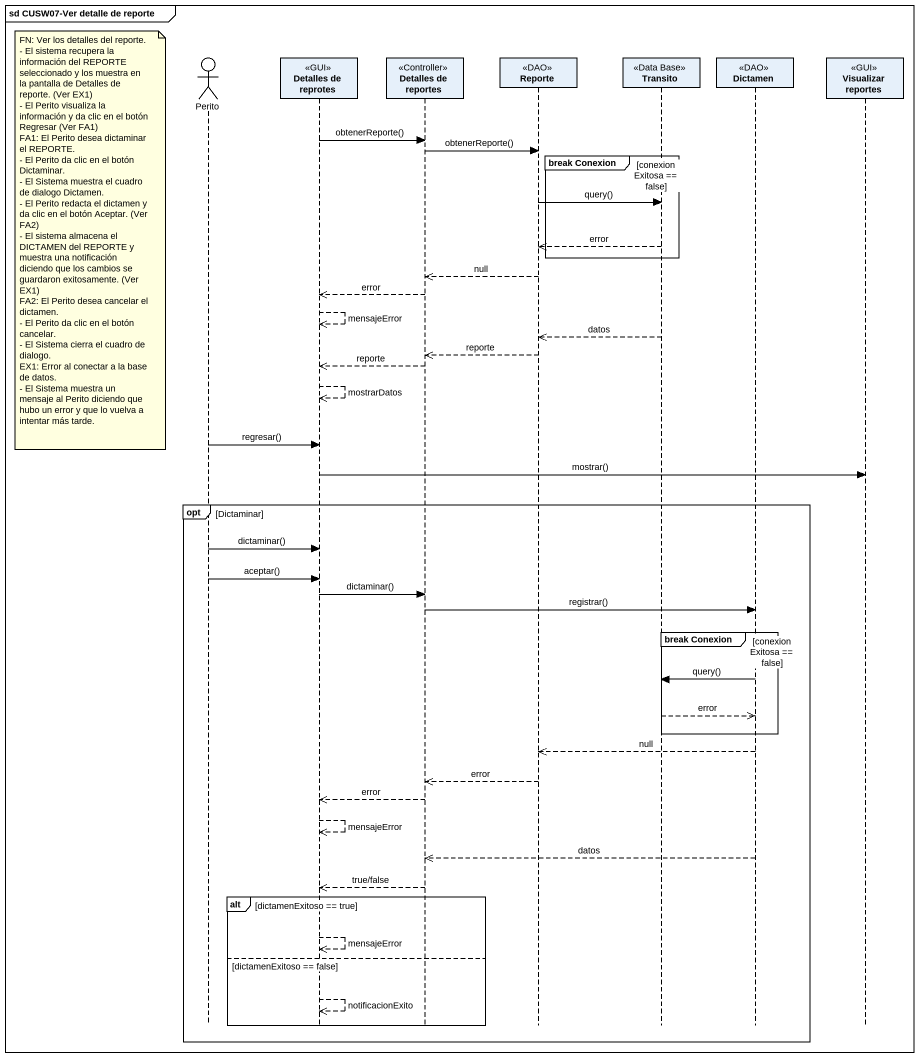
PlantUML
@startuml
mainframe sd CUSW07-Ver detalle de reporte
hide footbox
actor Perito
participant "Detalles de reprotes" as Detalles_de_reprotes <<GUI>>
participant "Detalles de reportes" as Detalles_de_reportes <<Controller>>
participant Reporte <<DAO>>
participant Transito <<Data Base>>
participant Dictamen <<DAO>>
participant "Visualizar reportes" as Visualizar_reportes <<GUI>>

Detalles_de_reprotes -> Detalles_de_reportes : obtenerReporte()
Detalles_de_reportes -> Reporte : obtenerReporte()
group break Conexion [conexionExitosa == false]
  Reporte -> Transito : query()
  note left of Perito
    FN: Ver los detalles del reporte.
    - El sistema recupera la información del REPORTE seleccionado y los muestra en la pantalla de Detalles de reporte. (Ver EX1)
    - El Perito visualiza la información y da clic en el botón Regresar (Ver FA1)
    FA1: El Perito desea dictaminar el REPORTE.
    - El Perito da clic en el botón Dictaminar.
    - El Sistema muestra el cuadro de dialogo Dictamen.
    - El Perito redacta el dictamen y da clic en el botón Aceptar. (Ver FA2)
    - El sistema almacena el DICTAMEN del REPORTE y muestra una notificación diciendo que los cambios se guardaron exitosamente. (Ver EX1)
    FA2: El Perito desea cancelar el dictamen.
    - El Perito da clic en el botón cancelar.
    - El Sistema cierra el cuadro de dialogo.
    EX1: Error al conectar a la base de datos.
    - El Sistema muestra un mensaje al Perito diciendo que hubo un error y que lo vuelva a intentar más tarde.
  end note
  Transito -->> Reporte : error
end
Reporte -->> Detalles_de_reportes : null
Detalles_de_reportes -->> Detalles_de_reprotes : error
Detalles_de_reprotes -->> Detalles_de_reprotes : mensajeError
Transito -->> Reporte : datos
Reporte -->> Detalles_de_reportes : reporte
Detalles_de_reportes -->> Detalles_de_reprotes : reporte
Detalles_de_reprotes -->> Detalles_de_reprotes : mostrarDatos
Perito -> Detalles_de_reprotes : regresar()
Detalles_de_reprotes -> Visualizar_reportes : mostrar()
opt Dictaminar
  Perito -> Detalles_de_reprotes : dictaminar()
  Perito -> Detalles_de_reprotes : aceptar()
  Detalles_de_reprotes -> Detalles_de_reportes : dictaminar()
  Detalles_de_reportes -> Dictamen : registrar()
  group break Conexion [conexionExitosa == false]
    Dictamen -> Transito : query()
    Transito -->> Dictamen : error
  end
  Dictamen -->> Reporte : null
  Reporte -->> Detalles_de_reportes : error
  Detalles_de_reportes -->> Detalles_de_reprotes : error
  Detalles_de_reprotes -->> Detalles_de_reprotes : mensajeError
  Dictamen -->> Detalles_de_reportes : datos
  Detalles_de_reportes -->> Detalles_de_reprotes : true/false
  alt dictamenExitoso == true
    Detalles_de_reprotes -->> Detalles_de_reprotes : mensajeError
  else dictamenExitoso == false
    Detalles_de_reprotes -->> Detalles_de_reprotes : notificacionExito
  end
end
@enduml
